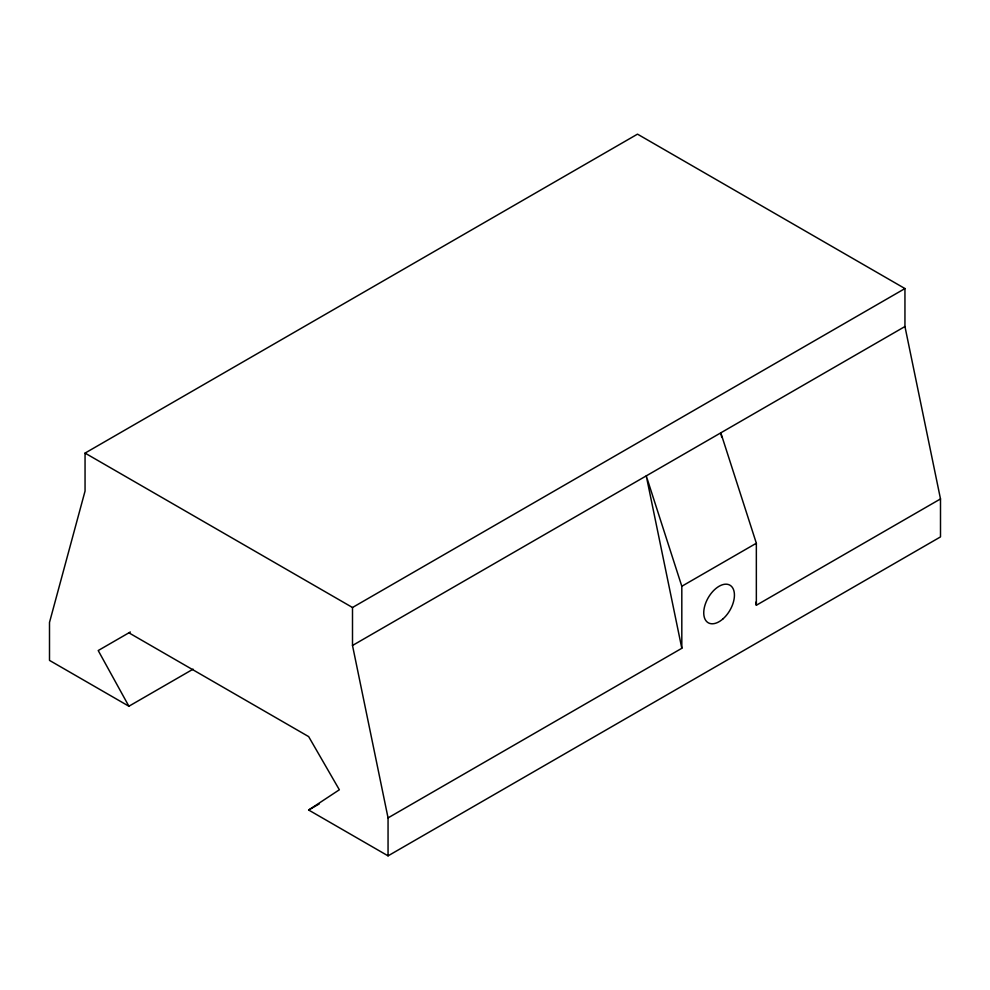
<?xml version="1.0" encoding="UTF-8"?>
<svg xmlns="http://www.w3.org/2000/svg" width="990" height="990" viewBox="0 0 990 990"><rect width="100%" height="100%" fill="white"/><g stroke="black" fill="none" stroke-linecap="round" stroke-linejoin="round"><path stroke-width="1.49" d="M193.1 669.166L128.898 706.229L49.5 660.392L49.5 622.425L85.053 491.065L85.053 453.098L637.498 134.145L904.947 288.56L904.947 326.527L940.5 498.935L940.5 536.902L388.055 855.855L308.657 810.018L339.347 789.773L308.657 736.61L128.898 632.82M130.333 631.991L98.208 650.541L128.898 706.229M85.053 453.098L352.502 607.501L904.947 288.56M388.055 855.855L388.055 817.889L352.502 645.48L904.947 326.527M388.055 817.889L681.813 648.289L681.813 586.266L756.348 543.238L720.807 432.84L721.735 437.382M308.657 810.018L319.362 803.843M755.729 602.229L756.348 605.249L940.5 498.935M681.813 586.266L646.26 475.881L681.813 648.289M756.348 543.238L756.348 605.249M352.502 607.501L352.502 645.48M723.059 618.812A21.706 12.536 -60 0 0 729.939 585.189A21.706 12.536 -60 0 0 704.261 607.959A21.706 12.536 -60 0 0 723.059 618.812"/></g></svg>
